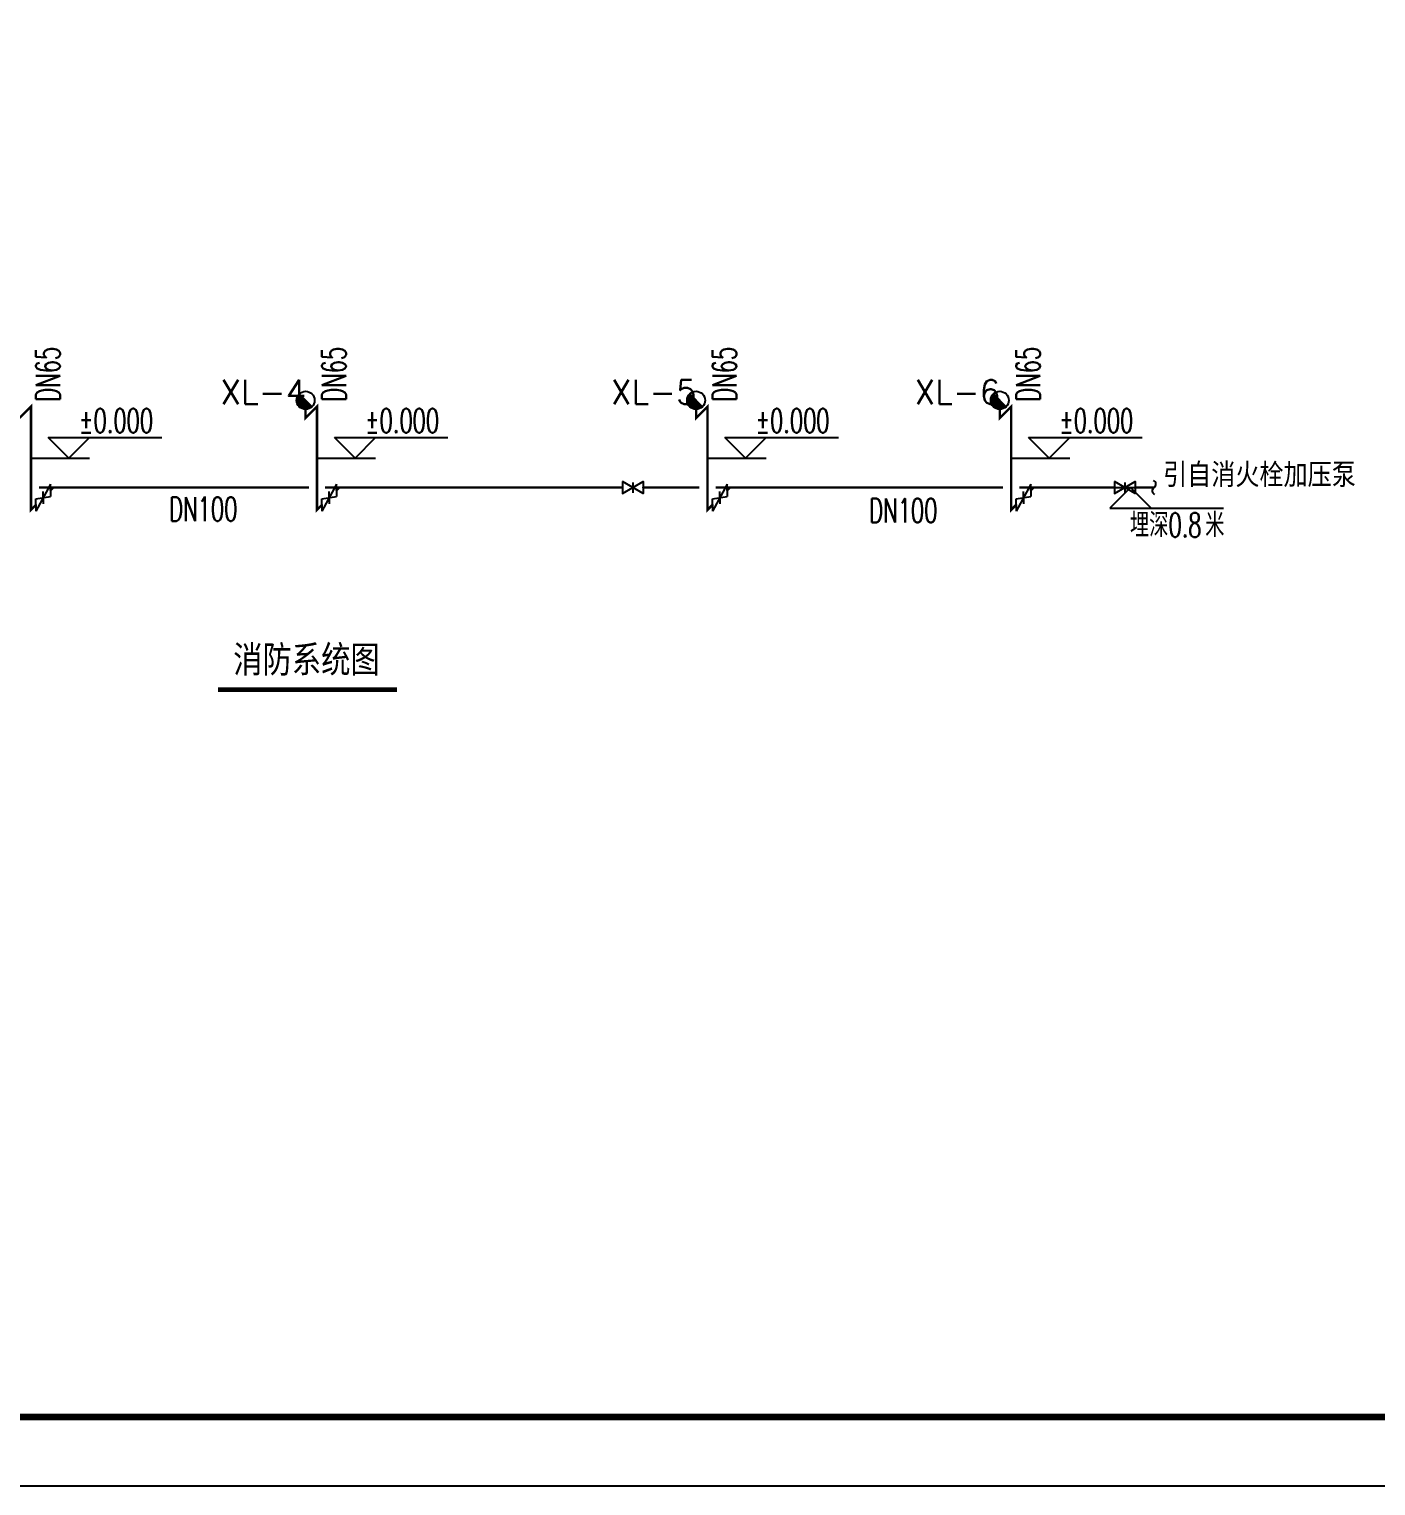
# Model space of a CAD drawing. Extents: x 4995099 to 5303443, y 4627657 to 4889583.
# Drawn here: x 5112367 to 5151476, y 4718205 to 4760514 of the extents above; entities that cross this region are included whole.
import ezdxf

# ---------------------------------------------------------------- set-up
doc = ezdxf.new("R2010")
doc.units = 0
doc.header["$LTSCALE"] = 1000
doc.header["$MEASUREMENT"] = 0
doc.linetypes.add('PHANTOM2', pattern=[1.25, 0.625, -0.125, 0.125, -0.125, 0.125, -0.125])
doc.layers.get('0').update_dxf_attribs({"color": 4, "linetype": 'CONTINUOUS'})
for name, color, linetype in [('DIM_SYMB', 3, 'CONTINUOUS'), ('DIM_消防', 3, 'CONTINUOUS'), ('EQUIP_消火栓', 7, 'CONTINUOUS'), ('EQUIP_消防', 7, 'CONTINUOUS'), ('TEXT_消防', 7, 'CONTINUOUS'), ('TWT_TEXT', 7, 'CONTINUOUS'), ('TWT_TITLE', 7, 'CONTINUOUS'), ('VALVE_消防', 7, 'CONTINUOUS'), ('字', 6, 'CONTINUOUS')]:
    doc.layers.add(name, color=color, linetype=linetype)
doc.layers.add('PIPE-消防', color=1, linetype='PHANTOM2', lineweight=50)
doc.styles.add('_TWT_DIM_ELE', font='SIMPLEX', dxfattribs={"width": 0.8, "height": 3.5, "bigfont": 'HZTXT'})
doc.styles.add('_TWT_PIPEDN', font='SIMPLEX', dxfattribs={"width": 0.8, "height": 3.5, "bigfont": 'HZTXT'})
doc.styles.add('HZTXT', font='TXT', dxfattribs={"bigfont": 'HZTXT'})
doc.styles.get("Standard").update_dxf_attribs({"font": 'GBENOR', "bigfont": 'GBCBIG'})
doc.styles.add('STYLE1', font='', dxfattribs={"width": 0.8})
doc.styles.get('STYLE1').set_extended_font_data('NSimSun')

# ---------------------------------------------------------------- blocks, each defined once
blk = doc.blocks.new('$VALVE$00000296')
for points in [[(-125, 72), (-125, -72), (125, 72), (125, -72), (-125, 72)], [(0, 60), (0, -64)]]:
    blk.add_lwpolyline(points)
for p in [(-125, 0), (125, 0)]:
    blk.add_point(p)
blk = doc.blocks.new('$TwtSys$00000132')
at = {"elevation": 0}
blk.add_lwpolyline([(7, -101, -0.575183), (0, 0, 0.604745), (-11, 101, 16.924828)], format="xyb", dxfattribs=at)
blk = doc.blocks.new('$VALVE$00000335')
for p, q in [((178, 53), (-178, -53)), ((-125, 0), (-178, -53)), ((-125, 0), (-72, 53)), ((-72, 53), (72, -53)), ((0, 0), (-53, -53)), ((0, 0), (53, 53)), ((125, 0), (72, -53)), ((125, 0), (178, 53))]:
    blk.add_line(p, q)
for p in [(-125, 0), (125, 0)]:
    blk.add_point(p)
blk = doc.blocks.new('$TWTSYS$00000386')
blk.add_line((-93, 93, 0), (93, -93, 0))
blk.add_circle((0, 0, 0), 131)
at = {"color": 0}
for points in [[(34, -127, 0), (-127, 34, 0), (93, -93, 0), (-93, 93, 0)], [(-34, -127, 0), (-127, -34, 0), (34, -127, 0), (-127, 34, 0)], [(-93, -93, 0), (-93, -93, 0), (-34, -127, 0), (-127, -34, 0)]]:
    blk.add_solid(points, dxfattribs=at)
at = {"flags": 9}
blk.add_attdef('A', (0, 0, 0), '', height=0.00524, dxfattribs=at)

msp = doc.modelspace()

# ---------------------------------------------------------------- hatches: boundary and pattern name
at = {"layer": 'PIPE-消防'}
for color, points in [(0, [(5112420.1, 4749552.8), (5112395.4, 4749577.6), (5112455.1, 4749637.3)]), (256, [(5112420.1, 4749552.8), (5112455.1, 4749552.8), (5112455.1, 4749637.3)]), (0, [(5120727.4, 4749552.8), (5120702.6, 4749577.6), (5120762.4, 4749637.3)]), (256, [(5120727.4, 4749552.8), (5120762.4, 4749552.8), (5120762.4, 4749637.3)]), (0, [(5132066.6, 4749552.8), (5132041.9, 4749577.6), (5132101.6, 4749637.3)]), (256, [(5132066.6, 4749552.8), (5132101.6, 4749552.8), (5132101.6, 4749637.3)]), (0, [(5140886, 4749552.8), (5140861.2, 4749577.6), (5140921, 4749637.3)]), (256, [(5140886, 4749552.8), (5140921, 4749552.8), (5140921, 4749637.3)]), (0, [(5120395.7, 4749221.2), (5120420.5, 4749196.5), (5120360.7, 4749136.7)]), (0, [(5120395.7, 4749221.2), (5120360.7, 4749221.2), (5120360.7, 4749136.7)]), (0, [(5131735, 4749221.2), (5131759.8, 4749196.5), (5131700, 4749136.7)]), (0, [(5131735, 4749221.2), (5131700, 4749221.2), (5131700, 4749136.7)]), (0, [(5140554.3, 4749221.2), (5140579.1, 4749196.5), (5140519.3, 4749136.7)]), (0, [(5140554.3, 4749221.2), (5140519.3, 4749221.2), (5140519.3, 4749136.7)]), (0, [(5112420.1, 4746552.8), (5112444.9, 4746528.1), (5112385.1, 4746468.3)]), (256, [(5112420.1, 4746552.8), (5112385.1, 4746552.8), (5112385.1, 4746468.3)]), (0, [(5120727.4, 4746552.8), (5120752.1, 4746528.1), (5120692.4, 4746468.3)]), (256, [(5120727.4, 4746552.8), (5120692.4, 4746552.8), (5120692.4, 4746468.3)]), (0, [(5132066.6, 4746552.8), (5132091.4, 4746528.1), (5132031.6, 4746468.3)]), (256, [(5132066.6, 4746552.8), (5132031.6, 4746552.8), (5132031.6, 4746468.3)]), (0, [(5140886, 4746552.8), (5140910.7, 4746528.1), (5140851, 4746468.3)]), (256, [(5140886, 4746552.8), (5140851, 4746552.8), (5140851, 4746468.3)])]:
    msp.add_hatch(color=color, dxfattribs=at).paths.add_polyline_path(points)

# ---------------------------------------------------------------- linework, layer by layer
at = {"layer": 'DIM_SYMB', "const_width": 136.5}
msp.add_lwpolyline([(5117852.4, 4741328.6), (5123046.8, 4741328.6)], dxfattribs=at)
at = {"layer": 'DIM_消防', "color": 0}
for p, q in [((5113522.7, 4748052.8), (5112922.7, 4748652.8)), ((5112922.7, 4748652.8), (5116221.4, 4748652.8)), ((5113522.7, 4748052.8), (5114122.7, 4748652.8)), ((5121830, 4748052.8), (5121230, 4748652.8)), ((5121230, 4748652.8), (5124528.6, 4748652.8)), ((5121830, 4748052.8), (5122430, 4748652.8)), ((5133169.2, 4748052.8), (5132569.2, 4748652.8)), ((5132569.2, 4748652.8), (5135867.9, 4748652.8)), ((5133169.2, 4748052.8), (5133769.2, 4748652.8)), ((5141988.6, 4748052.8), (5141388.6, 4748652.8)), ((5141388.6, 4748652.8), (5144687.2, 4748652.8)), ((5141988.6, 4748052.8), (5142588.6, 4748652.8)), ((5112420.1, 4748052.8), (5114122.7, 4748052.8)), ((5120727.4, 4748052.8), (5122430, 4748052.8)), ((5132066.6, 4748052.8), (5133769.2, 4748052.8)), ((5140886, 4748052.8), (5142588.6, 4748052.8)), ((5142560.9, 4747201.2), (5144949.2, 4747201.2)), ((5144349.2, 4747201.2), (5143749.2, 4746601.2)), ((5144349.2, 4747201.2), (5144949.2, 4746601.2)), ((5143749.2, 4746601.2), (5147047.9, 4746601.2))]:
    msp.add_line(p, q, dxfattribs=at)
at = {"layer": 'PIPE-消防', "color": 0, "ltscale": 2, "const_width": 70}
for points in [[(5112420.1, 4749552.8), (5112088.5, 4749221.2)], [(5120727.4, 4749552.8), (5120395.7, 4749221.2)], [(5120395.7, 4749221.2), (5120395.7, 4749471.2)], [(5132066.6, 4749552.8), (5131735, 4749221.2)], [(5131735, 4749221.2), (5131735, 4749471.2)], [(5140886, 4749552.8), (5140554.3, 4749221.2)], [(5140554.3, 4749221.2), (5140554.3, 4749471.2)], [(5112655.1, 4747201.2), (5113068.4, 4747201.2)], [(5112987.1, 4747119.8), (5113068.4, 4747201.2)], [(5113068.4, 4747201.2), (5120492.4, 4747201.2)], [(5120962.4, 4747201.2), (5121375.7, 4747201.2)], [(5121294.3, 4747119.8), (5121375.7, 4747201.2)], [(5121375.7, 4747201.2), (5129601.7, 4747201.2)], [(5130201.7, 4747201.2), (5131831.6, 4747201.2)], [(5132301.6, 4747201.2), (5132714.9, 4747201.2)], [(5132633.6, 4747119.8), (5132714.9, 4747201.2)], [(5132714.9, 4747201.2), (5140651, 4747201.2)], [(5141121, 4747201.2), (5141534.3, 4747201.2)], [(5141452.9, 4747119.8), (5141534.3, 4747201.2)], [(5141534.3, 4747201.2), (5143889.9, 4747201.2)], [(5144489.9, 4747201.2), (5145039.6, 4747201.2)], [(5112420.1, 4746552.8), (5112562.8, 4746695.5)], [(5120727.4, 4746552.8), (5120870, 4746695.5)], [(5132066.6, 4746552.8), (5132209.3, 4746695.5)], [(5140886, 4746552.8), (5141028.6, 4746695.5)]]:
    msp.add_lwpolyline(points, dxfattribs=at)
at = {"layer": 'PIPE-消防', "ltscale": 2, "const_width": 70}
for points in [[(5112420.1, 4746552.8), (5112420.1, 4749552.8)], [(5120727.4, 4746552.8), (5120727.4, 4749552.8)], [(5132066.6, 4746552.8), (5132066.6, 4749552.8)], [(5140886, 4746552.8), (5140886, 4749552.8)]]:
    msp.add_lwpolyline(points, dxfattribs=at)
at = {"layer": 'TWT_TITLE'}
msp.add_lwpolyline([(4995099.4, 4718205.1), (5173299.4, 4718205.1), (5173299.4, 4802205.1), (4995099.4, 4802205.1)], close=True, dxfattribs=at)
at = {"layer": 'TWT_TITLE', "const_width": 200}
msp.add_lwpolyline([(5000099.4, 4720205.1), (5171299.4, 4720205.1), (5171299.4, 4800205.1), (5000099.4, 4800205.1)], close=True, dxfattribs=at)

# ---------------------------------------------------------------- block references
at = {"layer": 'EQUIP_消火栓', "xscale": 2, "yscale": 2, "zscale": 2}
for p in [(5120395.7, 4749733.2), (5131735, 4749733.2), (5140554.3, 4749733.2)]:
    msp.add_blockref('$TWTSYS$00000386', p, dxfattribs=at)
at = {"layer": 'EQUIP_消防', "xscale": 2, "yscale": 2, "zscale": 2}
msp.add_blockref('$TwtSys$00000132', (5145039.6, 4747201.2), dxfattribs=at)
at = {"layer": 'VALVE_消防', "xscale": 2.4, "yscale": 2.4, "zscale": 2.4, "rotation": 44.99999999995885}
for p in [(5112774.9, 4746907.7), (5121082.2, 4746907.7), (5132421.4, 4746907.7), (5141240.8, 4746907.7)]:
    msp.add_blockref('$VALVE$00000335', p, dxfattribs=at)
at = {"layer": 'VALVE_消防', "xscale": 2.4, "yscale": 2.4, "zscale": 2.4}
for p in [(5129901.7, 4747201.2), (5144189.9, 4747201.2)]:
    msp.add_blockref('$VALVE$00000296', p, dxfattribs=at)

# ---------------------------------------------------------------- texts
at = {"layer": 'DIM_消防', "color": 7, "style": '_TWT_DIM_ELE'}
for s, width, p in [('%%P0.000', 0.64, (5113814.7, 4748792.8)), ('%%P0.000', 0.64, (5122122, 4748792.8)), ('%%P0.000', 0.64, (5133461.2, 4748792.8)), ('%%P0.000', 0.64, (5142280.6, 4748792.8)), ('埋深', 0.8, (5144333.8, 4745761.2)), ('0.8', 0.64, (5145453.8, 4745761.2)), ('米', 0.8, (5146520.5, 4745761.2))]:
    msp.add_text(s, height=700, dxfattribs=dict(at, width=width)).set_placement(p)
at = {"layer": 'TEXT_消防', "style": '_TWT_PIPEDN', "width": 0.64}
for p in [(5113264.2, 4749694), (5121571.5, 4749694), (5132910.7, 4749694), (5141730.1, 4749694)]:
    msp.add_text('DN65', height=700, rotation=90, dxfattribs=at).set_placement(p)
for p in [(5116435.3, 4746225.3), (5136767, 4746181.8)]:
    msp.add_text('DN100', height=700, dxfattribs=at).set_placement(p)
at = {"layer": 'TWT_TEXT', "style": 'HZTXT'}
for s, p in [('XL-4', (5117924.6, 4749625.9)), ('XL-5', (5129263.9, 4749625.9)), ('XL-6', (5138083.2, 4749625.9))]:
    msp.add_text(s, height=700, dxfattribs=at).set_placement(p)
at = {"layer": 'TWT_TEXT', "color": 0, "style": 'HZTXT'}
msp.add_text('引自消火栓加压泵', height=700, dxfattribs=at).set_placement((5145295.1, 4747212.9))
at = {"layer": '字', "color": 7, "style": 'STYLE1', "width": 0.8}
msp.add_text('消防系统图', height=780, dxfattribs=at).set_placement((5118294, 4741823.7))

doc.saveas('drawing.dxf')
